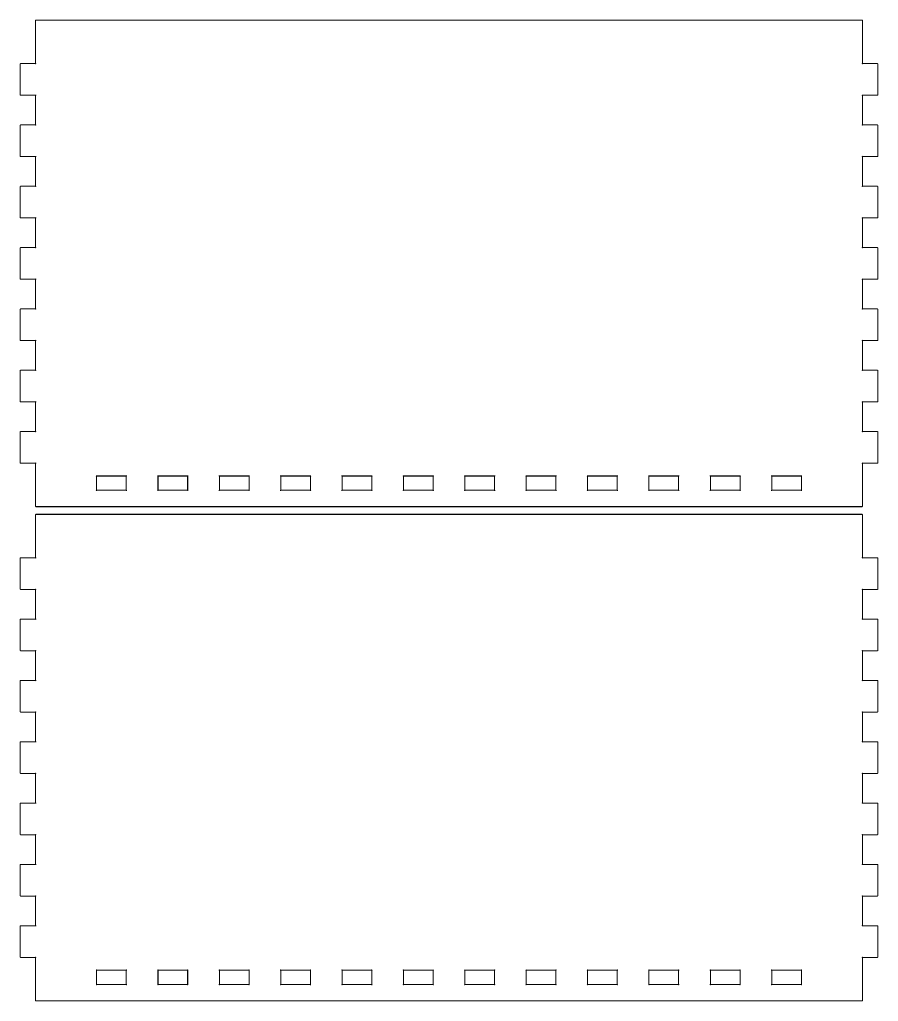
# Model space of a CAD drawing. Extents: x 10 to 427, y 10 to 383.
# Drawn here: x 259.1 to 427, y 21.6 to 213.7 of the extents above; entities that cross this region are included whole.
import ezdxf

# ---------------------------------------------------------------- set-up
doc = ezdxf.new("R2010")
doc.units = 0
doc.layers.get('0').update_dxf_attribs({"linetype": 'CONTINUOUS'})

msp = doc.modelspace()

# ---------------------------------------------------------------- linework, layer by layer
at = {"color": 0, "const_width": 0.2}
for points in [[(262.3, 118.4), (423.799, 118.4), (423.817, 118.4), (423.87, 118.43), (423.901, 118.484), (423.901, 118.5), (423.901, 126.901), (423.901, 126.912), (423.884, 126.944), (423.863, 126.938), (423.855, 126.916), (423.887, 126.901), (423.901, 126.901), (426.801, 126.901), (426.819, 126.901), (426.872, 126.93), (426.9, 126.983), (426.9, 127), (426.9, 133), (426.9, 133.018), (426.872, 133.07), (426.819, 133.099), (426.801, 133.099), (423.901, 133.099), (423.887, 133.099), (423.855, 133.085), (423.863, 133.062), (423.884, 133.058), (423.901, 133.09), (423.901, 133.099), (423.901, 138.899), (423.901, 138.91), (423.884, 138.942), (423.863, 138.938), (423.855, 138.914), (423.887, 138.899), (423.901, 138.899), (426.801, 138.899), (426.819, 138.899), (426.872, 138.93), (426.9, 138.984), (426.9, 139), (426.9, 145), (426.9, 145.018), (426.872, 145.072), (426.819, 145.101), (426.801, 145.101), (423.901, 145.101), (423.887, 145.101), (423.855, 145.087), (423.863, 145.063), (423.884, 145.059), (423.901, 145.091), (423.901, 145.101), (423.901, 150.899), (423.901, 150.91), (423.884, 150.942), (423.863, 150.938), (423.855, 150.914), (423.887, 150.899), (423.901, 150.899), (426.801, 150.899), (426.819, 150.899), (426.872, 150.93), (426.9, 150.983), (426.9, 151), (426.9, 157), (426.9, 157.018), (426.872, 157.071), (426.819, 157.1), (426.801, 157.1), (423.901, 157.1), (423.887, 157.1), (423.855, 157.087), (423.863, 157.063), (423.884, 157.059), (423.901, 157.091), (423.901, 157.1), (423.901, 162.901), (423.901, 162.912), (423.884, 162.943), (423.863, 162.938), (423.855, 162.916), (423.887, 162.901), (423.901, 162.901), (426.801, 162.901), (426.819, 162.901), (426.872, 162.93), (426.9, 162.983), (426.9, 163), (426.9, 169), (426.9, 169.018), (426.872, 169.072), (426.819, 169.1), (426.801, 169.1), (423.901, 169.1), (423.887, 169.1), (423.855, 169.087), (423.863, 169.063), (423.884, 169.059), (423.901, 169.091), (423.901, 169.1), (423.901, 174.901), (423.901, 174.912), (423.884, 174.943), (423.863, 174.938), (423.855, 174.916), (423.887, 174.901), (423.901, 174.901), (426.801, 174.901), (426.819, 174.901), (426.872, 174.929), (426.9, 174.983), (426.9, 175), (426.9, 181), (426.9, 181.018), (426.872, 181.071), (426.819, 181.1), (426.801, 181.1), (423.901, 181.1), (423.887, 181.1), (423.855, 181.086), (423.863, 181.063), (423.884, 181.059), (423.901, 181.091), (423.901, 181.1), (423.901, 186.901), (423.901, 186.912), (423.884, 186.943), (423.863, 186.938), (423.855, 186.916), (423.887, 186.901), (423.901, 186.901), (426.801, 186.901), (426.819, 186.901), (426.872, 186.93), (426.9, 186.983), (426.9, 187), (426.9, 193), (426.9, 193.018), (426.872, 193.071), (426.819, 193.1), (426.801, 193.1), (423.901, 193.1), (423.887, 193.1), (423.855, 193.087), (423.863, 193.063), (423.884, 193.059), (423.901, 193.091), (423.901, 193.1), (423.901, 198.901), (423.901, 198.912), (423.884, 198.943), (423.863, 198.938), (423.855, 198.916), (423.887, 198.901), (423.901, 198.901), (426.801, 198.901), (426.819, 198.901), (426.872, 198.93), (426.9, 198.983), (426.9, 199), (426.9, 205), (426.9, 205.018), (426.872, 205.071), (426.819, 205.1), (426.801, 205.1), (423.901, 205.1), (423.887, 205.1), (423.855, 205.087), (423.863, 205.063), (423.884, 205.059), (423.901, 205.091), (423.901, 205.1), (423.901, 213.499), (423.901, 213.517), (423.87, 213.571), (423.817, 213.6), (423.799, 213.6), (262.3, 213.6), (262.282, 213.6), (262.228, 213.571), (262.199, 213.517), (262.199, 213.499), (262.199, 205.1), (262.199, 205.091), (262.213, 205.059), (262.237, 205.063), (262.241, 205.087), (262.209, 205.1), (262.199, 205.1), (259.3, 205.1), (259.282, 205.1), (259.228, 205.071), (259.199, 205.018), (259.199, 205), (259.199, 199), (259.199, 198.983), (259.228, 198.93), (259.282, 198.901), (259.3, 198.901), (262.199, 198.901), (262.209, 198.901), (262.241, 198.916), (262.237, 198.938), (262.213, 198.943), (262.199, 198.912), (262.199, 198.901), (262.199, 193.1), (262.199, 193.091), (262.213, 193.059), (262.237, 193.063), (262.241, 193.087), (262.209, 193.1), (262.199, 193.1), (259.3, 193.1), (259.282, 193.1), (259.228, 193.071), (259.199, 193.018), (259.199, 193), (259.199, 187), (259.199, 186.983), (259.228, 186.93), (259.282, 186.901), (259.3, 186.901), (262.199, 186.901), (262.209, 186.901), (262.241, 186.916), (262.237, 186.938), (262.213, 186.943), (262.199, 186.912), (262.199, 186.901), (262.199, 181.1), (262.199, 181.091), (262.213, 181.059), (262.237, 181.063), (262.241, 181.086), (262.209, 181.1), (262.199, 181.1), (259.3, 181.1), (259.282, 181.1), (259.228, 181.071), (259.199, 181.018), (259.199, 181), (259.199, 175), (259.199, 174.983), (259.228, 174.929), (259.282, 174.901), (259.3, 174.901), (262.199, 174.901), (262.209, 174.901), (262.241, 174.916), (262.237, 174.938), (262.213, 174.943), (262.199, 174.912), (262.199, 174.901), (262.199, 169.1), (262.199, 169.091), (262.213, 169.059), (262.237, 169.063), (262.241, 169.087), (262.209, 169.1), (262.199, 169.1), (259.3, 169.1), (259.282, 169.1), (259.228, 169.072), (259.199, 169.018), (259.199, 169), (259.199, 163), (259.199, 162.983), (259.228, 162.93), (259.282, 162.901), (259.3, 162.901), (262.199, 162.901), (262.209, 162.901), (262.241, 162.916), (262.237, 162.938), (262.213, 162.943), (262.199, 162.912), (262.199, 162.901), (262.199, 157.1), (262.199, 157.091), (262.213, 157.059), (262.237, 157.063), (262.241, 157.087), (262.209, 157.1), (262.199, 157.1), (259.3, 157.1), (259.282, 157.1), (259.228, 157.071), (259.199, 157.018), (259.199, 157), (259.199, 151), (259.199, 150.983), (259.228, 150.93), (259.282, 150.899), (259.3, 150.899), (262.199, 150.899), (262.209, 150.899), (262.241, 150.914), (262.237, 150.938), (262.213, 150.942), (262.199, 150.91), (262.199, 150.899), (262.199, 145.101), (262.199, 145.091), (262.213, 145.059), (262.237, 145.063), (262.241, 145.087), (262.209, 145.101), (262.199, 145.101), (259.3, 145.101), (259.282, 145.101), (259.228, 145.072), (259.199, 145.018), (259.199, 145), (259.199, 139), (259.199, 138.984), (259.228, 138.93), (259.282, 138.899), (259.3, 138.899), (262.199, 138.899), (262.209, 138.899), (262.241, 138.914), (262.237, 138.938), (262.213, 138.942), (262.199, 138.91), (262.199, 138.899), (262.199, 133.099), (262.199, 133.09), (262.213, 133.058), (262.237, 133.062), (262.241, 133.085), (262.209, 133.099), (262.199, 133.099), (259.3, 133.099), (259.282, 133.099), (259.228, 133.07), (259.199, 133.018), (259.199, 133), (259.199, 127), (259.199, 126.983), (259.228, 126.93), (259.282, 126.901), (259.3, 126.901), (262.199, 126.901), (262.209, 126.901), (262.241, 126.916), (262.237, 126.938), (262.213, 126.944), (262.199, 126.912), (262.199, 126.901), (262.199, 118.5), (262.199, 118.484), (262.228, 118.43), (262.282, 118.4), (262.3, 118.4)], [(262.3, 21.7), (423.799, 21.7), (423.817, 21.7), (423.87, 21.7303), (423.901, 21.784), (423.901, 21.8006), (423.901, 30.1997), (423.901, 30.2107), (423.884, 30.2424), (423.863, 30.2383), (423.855, 30.2149), (423.887, 30.1997), (423.901, 30.1997), (426.801, 30.1997), (426.819, 30.1997), (426.872, 30.23), (426.9, 30.2838), (426.9, 30.3003), (426.9, 36.3001), (426.9, 36.3181), (426.872, 36.3707), (426.819, 36.3996), (426.801, 36.3996), (423.901, 36.3996), (423.887, 36.3996), (423.855, 36.3859), (423.863, 36.3622), (423.884, 36.3583), (423.901, 36.3897), (423.901, 36.3996), (423.901, 42.1996), (423.901, 42.2106), (423.884, 42.2423), (423.863, 42.2381), (423.855, 42.2148), (423.887, 42.1996), (423.901, 42.1996), (426.801, 42.1996), (426.819, 42.1996), (426.872, 42.23), (426.9, 42.2836), (426.9, 42.3002), (426.9, 48.3002), (426.9, 48.3182), (426.872, 48.3704), (426.819, 48.3993), (426.801, 48.3993), (423.901, 48.3993), (423.887, 48.3993), (423.855, 48.3856), (423.863, 48.3623), (423.884, 48.3581), (423.901, 48.3898), (423.901, 48.3993), (423.901, 54.1997), (423.901, 54.2107), (423.884, 54.2424), (423.863, 54.2382), (423.855, 54.2149), (423.887, 54.1997), (423.901, 54.1997), (426.801, 54.1997), (426.819, 54.1997), (426.872, 54.2301), (426.9, 54.2837), (426.9, 54.3003), (426.9, 60.3003), (426.9, 60.3179), (426.872, 60.3719), (426.819, 60.4008), (426.801, 60.4008), (423.901, 60.4008), (423.887, 60.4008), (423.855, 60.3871), (423.863, 60.3635), (423.884, 60.3596), (423.901, 60.3913), (423.901, 60.4008), (423.901, 66.1995), (423.901, 66.2107), (423.884, 66.2421), (423.863, 66.2383), (423.855, 66.2146), (423.887, 66.1995), (423.901, 66.1995), (426.801, 66.1995), (426.819, 66.1995), (426.872, 66.2298), (426.9, 66.2838), (426.9, 66.3004), (426.9, 72.3), (426.9, 72.318), (426.872, 72.3706), (426.819, 72.3995), (426.801, 72.3995), (423.901, 72.3995), (423.887, 72.3995), (423.855, 72.3858), (423.863, 72.3621), (423.884, 72.3579), (423.901, 72.3896), (423.901, 72.3995), (423.901, 78.1995), (423.901, 78.2105), (423.884, 78.2422), (423.863, 78.238), (423.855, 78.2147), (423.887, 78.1995), (423.901, 78.1995), (426.801, 78.1995), (426.819, 78.1995), (426.872, 78.2299), (426.9, 78.2835), (426.9, 78.3001), (426.9, 84.3001), (426.9, 84.3181), (426.872, 84.3703), (426.819, 84.3993), (426.801, 84.3993), (423.901, 84.3993), (423.887, 84.3993), (423.855, 84.3855), (423.863, 84.3622), (423.884, 84.358), (423.901, 84.3897), (423.901, 84.3993), (423.901, 90.1996), (423.901, 90.2106), (423.884, 90.2423), (423.863, 90.2381), (423.855, 90.2148), (423.887, 90.1996), (423.901, 90.1996), (426.801, 90.1996), (426.819, 90.1996), (426.872, 90.23), (426.9, 90.2836), (426.9, 90.3002), (426.9, 96.3002), (426.9, 96.3179), (426.872, 96.3718), (426.819, 96.4008), (426.801, 96.4008), (423.901, 96.4008), (423.887, 96.4008), (423.855, 96.387), (423.863, 96.3634), (423.884, 96.3595), (423.901, 96.3909), (423.901, 96.4008), (423.901, 102.199), (423.901, 102.21), (423.884, 102.242), (423.863, 102.238), (423.855, 102.215), (423.887, 102.199), (423.901, 102.199), (426.801, 102.199), (426.819, 102.199), (426.872, 102.23), (426.9, 102.284), (426.9, 102.3), (426.9, 108.3), (426.9, 108.318), (426.872, 108.372), (426.819, 108.401), (426.801, 108.401), (423.901, 108.401), (423.887, 108.401), (423.855, 108.387), (423.863, 108.363), (423.884, 108.359), (423.901, 108.391), (423.901, 108.401), (423.901, 116.8), (423.901, 116.818), (423.87, 116.871), (423.817, 116.9), (423.799, 116.9), (262.3, 116.9), (262.282, 116.9), (262.228, 116.871), (262.199, 116.818), (262.199, 116.8), (262.199, 108.401), (262.199, 108.391), (262.213, 108.359), (262.237, 108.363), (262.241, 108.387), (262.209, 108.401), (262.199, 108.401), (259.3, 108.401), (259.282, 108.401), (259.228, 108.372), (259.199, 108.318), (259.199, 108.3), (259.199, 102.3), (259.199, 102.284), (259.228, 102.23), (259.282, 102.199), (259.3, 102.199), (262.199, 102.199), (262.209, 102.199), (262.241, 102.215), (262.237, 102.238), (262.213, 102.242), (262.199, 102.21), (262.199, 102.199), (262.199, 96.4008), (262.199, 96.3909), (262.213, 96.3595), (262.237, 96.3634), (262.241, 96.387), (262.209, 96.4008), (262.199, 96.4008), (259.3, 96.4008), (259.282, 96.4008), (259.228, 96.3718), (259.199, 96.3179), (259.199, 96.3002), (259.199, 90.3002), (259.199, 90.2836), (259.228, 90.23), (259.282, 90.1996), (259.3, 90.1996), (262.199, 90.1996), (262.209, 90.1996), (262.241, 90.2148), (262.237, 90.2381), (262.213, 90.2423), (262.199, 90.2106), (262.199, 90.1996), (262.199, 84.3993), (262.199, 84.3897), (262.213, 84.358), (262.237, 84.3622), (262.241, 84.3855), (262.209, 84.3993), (262.199, 84.3993), (259.3, 84.3993), (259.282, 84.3993), (259.228, 84.3703), (259.199, 84.3181), (259.199, 84.3001), (259.199, 78.3001), (259.199, 78.2835), (259.228, 78.2299), (259.282, 78.1995), (259.3, 78.1995), (262.199, 78.1995), (262.209, 78.1995), (262.241, 78.2147), (262.237, 78.238), (262.213, 78.2422), (262.199, 78.2105), (262.199, 78.1995), (262.199, 72.3995), (262.199, 72.3896), (262.213, 72.3579), (262.237, 72.3621), (262.241, 72.3858), (262.209, 72.3995), (262.199, 72.3995), (259.3, 72.3995), (259.282, 72.3995), (259.228, 72.3706), (259.199, 72.318), (259.199, 72.3), (259.199, 66.3004), (259.199, 66.2838), (259.228, 66.2298), (259.282, 66.1995), (259.3, 66.1995), (262.199, 66.1995), (262.209, 66.1995), (262.241, 66.2146), (262.237, 66.2383), (262.213, 66.2421), (262.199, 66.2107), (262.199, 66.1995), (262.199, 60.4008), (262.199, 60.3913), (262.213, 60.3596), (262.237, 60.3635), (262.241, 60.3871), (262.209, 60.4008), (262.199, 60.4008), (259.3, 60.4008), (259.282, 60.4008), (259.228, 60.3719), (259.199, 60.3179), (259.199, 60.3003), (259.199, 54.3003), (259.199, 54.2837), (259.228, 54.2301), (259.282, 54.1997), (259.3, 54.1997), (262.199, 54.1997), (262.209, 54.1997), (262.241, 54.2149), (262.237, 54.2382), (262.213, 54.2424), (262.199, 54.2107), (262.199, 54.1997), (262.199, 48.3993), (262.199, 48.3898), (262.213, 48.3581), (262.237, 48.3623), (262.241, 48.3856), (262.209, 48.3993), (262.199, 48.3993), (259.3, 48.3993), (259.282, 48.3993), (259.228, 48.3704), (259.199, 48.3182), (259.199, 48.3002), (259.199, 42.3002), (259.199, 42.2836), (259.228, 42.23), (259.282, 42.1996), (259.3, 42.1996), (262.199, 42.1996), (262.209, 42.1996), (262.241, 42.2148), (262.237, 42.2381), (262.213, 42.2423), (262.199, 42.2106), (262.199, 42.1996), (262.199, 36.3996), (262.199, 36.3897), (262.213, 36.3583), (262.237, 36.3622), (262.241, 36.3859), (262.209, 36.3996), (262.199, 36.3996), (259.3, 36.3996), (259.282, 36.3996), (259.228, 36.3707), (259.199, 36.3181), (259.199, 36.3001), (259.199, 30.3003), (259.199, 30.2838), (259.228, 30.23), (259.282, 30.1997), (259.3, 30.1997), (262.199, 30.1997), (262.209, 30.1997), (262.241, 30.2149), (262.237, 30.2383), (262.213, 30.2424), (262.199, 30.2107), (262.199, 30.1997), (262.199, 21.8006), (262.199, 21.784), (262.228, 21.7303), (262.282, 21.7), (262.3, 21.7)]]:
    msp.add_lwpolyline(points, close=True, dxfattribs=at)
at = {"color": 5, "const_width": 0.2}
for points in [[(277.051, 121.599), (274.15, 121.599), (274.139, 121.599), (274.107, 121.586), (274.113, 121.562), (274.134, 121.558), (274.15, 121.59), (274.15, 121.599), (274.15, 124.4), (274.15, 124.411), (274.134, 124.442), (274.113, 124.438), (274.107, 124.415), (274.139, 124.4), (274.15, 124.4), (279.95, 124.4), (279.96, 124.4), (279.991, 124.415), (279.987, 124.438), (279.964, 124.442), (279.95, 124.411), (279.95, 124.4), (279.95, 121.599), (279.95, 121.59), (279.964, 121.558), (279.987, 121.562), (279.991, 121.586), (279.96, 121.599), (279.95, 121.599), (277.051, 121.599)], [(289.05, 121.599), (286.15, 121.599), (286.139, 121.599), (286.107, 121.586), (286.112, 121.562), (286.135, 121.558), (286.15, 121.59), (286.15, 121.599), (286.15, 124.4), (286.15, 124.411), (286.135, 124.442), (286.112, 124.438), (286.107, 124.415), (286.139, 124.4), (286.15, 124.4), (291.95, 124.4), (291.96, 124.4), (291.991, 124.415), (291.987, 124.438), (291.963, 124.442), (291.95, 124.411), (291.95, 124.4), (291.95, 121.599), (291.95, 121.59), (291.963, 121.558), (291.987, 121.562), (291.991, 121.586), (291.96, 121.599), (291.95, 121.599), (289.05, 121.599)], [(301.05, 121.599), (298.149, 121.599), (298.138, 121.599), (298.107, 121.586), (298.112, 121.562), (298.134, 121.558), (298.149, 121.59), (298.149, 121.599), (298.149, 124.4), (298.149, 124.411), (298.134, 124.442), (298.112, 124.438), (298.107, 124.415), (298.138, 124.4), (298.149, 124.4), (303.95, 124.4), (303.959, 124.4), (303.991, 124.415), (303.987, 124.438), (303.964, 124.442), (303.95, 124.411), (303.95, 124.4), (303.95, 121.599), (303.95, 121.59), (303.964, 121.558), (303.987, 121.562), (303.991, 121.586), (303.959, 121.599), (303.95, 121.599), (301.05, 121.599)], [(313.05, 121.599), (310.15, 121.599), (310.139, 121.599), (310.107, 121.586), (310.112, 121.562), (310.134, 121.558), (310.15, 121.59), (310.15, 121.599), (310.15, 124.4), (310.15, 124.411), (310.134, 124.442), (310.112, 124.438), (310.107, 124.415), (310.139, 124.4), (310.15, 124.4), (315.95, 124.4), (315.959, 124.4), (315.991, 124.415), (315.987, 124.438), (315.964, 124.442), (315.95, 124.411), (315.95, 124.4), (315.95, 121.599), (315.95, 121.59), (315.964, 121.558), (315.987, 121.562), (315.991, 121.586), (315.959, 121.599), (315.95, 121.599), (313.05, 121.599)], [(325.05, 121.599), (322.15, 121.599), (322.138, 121.599), (322.107, 121.586), (322.112, 121.562), (322.134, 121.558), (322.15, 121.59), (322.15, 121.599), (322.15, 124.4), (322.15, 124.411), (322.134, 124.442), (322.112, 124.438), (322.107, 124.415), (322.138, 124.4), (322.15, 124.4), (327.95, 124.4), (327.959, 124.4), (327.991, 124.415), (327.987, 124.438), (327.963, 124.442), (327.95, 124.411), (327.95, 124.4), (327.95, 121.599), (327.95, 121.59), (327.963, 121.558), (327.987, 121.562), (327.991, 121.586), (327.959, 121.599), (327.95, 121.599), (325.05, 121.599)], [(337.05, 121.599), (334.149, 121.599), (334.138, 121.599), (334.107, 121.586), (334.112, 121.562), (334.134, 121.558), (334.149, 121.59), (334.149, 121.599), (334.149, 124.4), (334.149, 124.411), (334.134, 124.442), (334.112, 124.438), (334.107, 124.415), (334.138, 124.4), (334.149, 124.4), (339.95, 124.4), (339.959, 124.4), (339.991, 124.415), (339.987, 124.438), (339.963, 124.442), (339.95, 124.411), (339.95, 124.4), (339.95, 121.599), (339.95, 121.59), (339.963, 121.558), (339.987, 121.562), (339.991, 121.586), (339.959, 121.599), (339.95, 121.599), (337.05, 121.599)], [(349.05, 121.599), (346.151, 121.599), (346.14, 121.599), (346.108, 121.586), (346.112, 121.562), (346.136, 121.558), (346.151, 121.59), (346.151, 121.599), (346.151, 124.4), (346.151, 124.411), (346.136, 124.442), (346.112, 124.438), (346.108, 124.415), (346.14, 124.4), (346.151, 124.4), (351.949, 124.4), (351.959, 124.4), (351.991, 124.415), (351.987, 124.438), (351.963, 124.442), (351.949, 124.411), (351.949, 124.4), (351.949, 121.599), (351.949, 121.59), (351.963, 121.558), (351.987, 121.562), (351.991, 121.586), (351.959, 121.599), (351.949, 121.599), (349.05, 121.599)], [(361.05, 121.599), (358.151, 121.599), (358.14, 121.599), (358.108, 121.586), (358.112, 121.562), (358.133, 121.558), (358.151, 121.59), (358.151, 121.599), (358.151, 124.4), (358.151, 124.411), (358.133, 124.442), (358.112, 124.438), (358.108, 124.415), (358.14, 124.4), (358.151, 124.4), (363.95, 124.4), (363.961, 124.4), (363.993, 124.415), (363.986, 124.438), (363.964, 124.442), (363.95, 124.411), (363.95, 124.4), (363.95, 121.599), (363.95, 121.59), (363.964, 121.558), (363.986, 121.562), (363.993, 121.586), (363.961, 121.599), (363.95, 121.599), (361.05, 121.599)], [(373.048, 121.599), (370.149, 121.599), (370.138, 121.599), (370.106, 121.586), (370.113, 121.562), (370.134, 121.558), (370.149, 121.59), (370.149, 121.599), (370.149, 124.4), (370.149, 124.411), (370.134, 124.442), (370.113, 124.438), (370.106, 124.415), (370.138, 124.4), (370.149, 124.4), (375.948, 124.4), (375.959, 124.4), (375.991, 124.415), (375.987, 124.438), (375.962, 124.442), (375.948, 124.411), (375.948, 124.4), (375.948, 121.599), (375.948, 121.59), (375.962, 121.558), (375.987, 121.562), (375.991, 121.586), (375.959, 121.599), (375.948, 121.599), (373.048, 121.599)], [(385.05, 121.599), (382.15, 121.599), (382.139, 121.599), (382.108, 121.586), (382.111, 121.562), (382.136, 121.558), (382.15, 121.59), (382.15, 121.599), (382.15, 124.4), (382.15, 124.411), (382.136, 124.442), (382.111, 124.438), (382.108, 124.415), (382.139, 124.4), (382.15, 124.4), (387.95, 124.4), (387.96, 124.4), (387.992, 124.415), (387.985, 124.438), (387.964, 124.442), (387.95, 124.411), (387.95, 124.4), (387.95, 121.599), (387.95, 121.59), (387.964, 121.558), (387.985, 121.562), (387.992, 121.586), (387.96, 121.599), (387.95, 121.599), (385.05, 121.599)], [(397.051, 121.599), (394.152, 121.599), (394.141, 121.599), (394.109, 121.586), (394.113, 121.562), (394.134, 121.558), (394.152, 121.59), (394.152, 121.599), (394.152, 124.4), (394.152, 124.411), (394.134, 124.442), (394.113, 124.438), (394.109, 124.415), (394.141, 124.4), (394.152, 124.4), (399.951, 124.4), (399.962, 124.4), (399.994, 124.415), (399.986, 124.438), (399.965, 124.442), (399.951, 124.411), (399.951, 124.4), (399.951, 121.599), (399.951, 121.59), (399.965, 121.558), (399.986, 121.562), (399.994, 121.586), (399.962, 121.599), (399.951, 121.599), (397.051, 121.599)], [(409.049, 121.599), (406.15, 121.599), (406.139, 121.599), (406.107, 121.586), (406.111, 121.562), (406.135, 121.558), (406.15, 121.59), (406.15, 121.599), (406.15, 124.4), (406.15, 124.411), (406.135, 124.442), (406.111, 124.438), (406.107, 124.415), (406.139, 124.4), (406.15, 124.4), (411.949, 124.4), (411.96, 124.4), (411.992, 124.415), (411.988, 124.438), (411.963, 124.442), (411.949, 124.411), (411.949, 124.4), (411.949, 121.599), (411.949, 121.59), (411.963, 121.558), (411.988, 121.562), (411.992, 121.586), (411.96, 121.599), (411.949, 121.599), (409.049, 121.599)], [(277.051, 24.8998), (274.15, 24.8998), (274.139, 24.8998), (274.107, 24.886), (274.113, 24.8626), (274.134, 24.8584), (274.15, 24.8901), (274.15, 24.8998), (274.15, 27.6999), (274.15, 27.711), (274.134, 27.7427), (274.113, 27.7385), (274.107, 27.7151), (274.139, 27.6999), (274.15, 27.6999), (279.95, 27.6999), (279.96, 27.6999), (279.991, 27.7151), (279.987, 27.7385), (279.964, 27.7427), (279.95, 27.711), (279.95, 27.6999), (279.95, 24.8998), (279.95, 24.8901), (279.964, 24.8584), (279.987, 24.8626), (279.991, 24.886), (279.96, 24.8998), (279.95, 24.8998), (277.051, 24.8998)], [(289.05, 24.8998), (286.15, 24.8998), (286.139, 24.8998), (286.107, 24.886), (286.112, 24.8626), (286.135, 24.8584), (286.15, 24.8901), (286.15, 24.8998), (286.15, 27.6999), (286.15, 27.711), (286.135, 27.7427), (286.112, 27.7385), (286.107, 27.7151), (286.139, 27.6999), (286.15, 27.6999), (291.95, 27.6999), (291.96, 27.6999), (291.991, 27.7151), (291.987, 27.7385), (291.963, 27.7427), (291.95, 27.711), (291.95, 27.6999), (291.95, 24.8998), (291.95, 24.8901), (291.963, 24.8584), (291.987, 24.8626), (291.991, 24.886), (291.96, 24.8998), (291.95, 24.8998), (289.05, 24.8998)], [(301.05, 24.8998), (298.149, 24.8998), (298.138, 24.8998), (298.107, 24.886), (298.112, 24.8626), (298.134, 24.8584), (298.149, 24.8901), (298.149, 24.8998), (298.149, 27.6999), (298.149, 27.711), (298.134, 27.7427), (298.112, 27.7385), (298.107, 27.7151), (298.138, 27.6999), (298.149, 27.6999), (303.95, 27.6999), (303.959, 27.6999), (303.991, 27.7151), (303.987, 27.7385), (303.964, 27.7427), (303.95, 27.711), (303.95, 27.6999), (303.95, 24.8998), (303.95, 24.8901), (303.964, 24.8584), (303.987, 24.8626), (303.991, 24.886), (303.959, 24.8998), (303.95, 24.8998), (301.05, 24.8998)], [(313.05, 24.8998), (310.15, 24.8998), (310.139, 24.8998), (310.107, 24.886), (310.112, 24.8626), (310.134, 24.8584), (310.15, 24.8901), (310.15, 24.8998), (310.15, 27.6999), (310.15, 27.711), (310.134, 27.7427), (310.112, 27.7385), (310.107, 27.7151), (310.139, 27.6999), (310.15, 27.6999), (315.95, 27.6999), (315.959, 27.6999), (315.991, 27.7151), (315.987, 27.7385), (315.964, 27.7427), (315.95, 27.711), (315.95, 27.6999), (315.95, 24.8998), (315.95, 24.8901), (315.964, 24.8584), (315.987, 24.8626), (315.991, 24.886), (315.959, 24.8998), (315.95, 24.8998), (313.05, 24.8998)], [(325.05, 24.8998), (322.15, 24.8998), (322.138, 24.8998), (322.107, 24.886), (322.112, 24.8626), (322.134, 24.8584), (322.15, 24.8901), (322.15, 24.8998), (322.15, 27.6999), (322.15, 27.711), (322.134, 27.7427), (322.112, 27.7385), (322.107, 27.7151), (322.138, 27.6999), (322.15, 27.6999), (327.95, 27.6999), (327.959, 27.6999), (327.991, 27.7151), (327.987, 27.7385), (327.963, 27.7427), (327.95, 27.711), (327.95, 27.6999), (327.95, 24.8998), (327.95, 24.8901), (327.963, 24.8584), (327.987, 24.8626), (327.991, 24.886), (327.959, 24.8998), (327.95, 24.8998), (325.05, 24.8998)], [(337.05, 24.8998), (334.149, 24.8998), (334.138, 24.8998), (334.107, 24.886), (334.112, 24.8626), (334.134, 24.8584), (334.149, 24.8901), (334.149, 24.8998), (334.149, 27.6999), (334.149, 27.711), (334.134, 27.7427), (334.112, 27.7385), (334.107, 27.7151), (334.138, 27.6999), (334.149, 27.6999), (339.95, 27.6999), (339.959, 27.6999), (339.991, 27.7151), (339.987, 27.7385), (339.963, 27.7427), (339.95, 27.711), (339.95, 27.6999), (339.95, 24.8998), (339.95, 24.8901), (339.963, 24.8584), (339.987, 24.8626), (339.991, 24.886), (339.959, 24.8998), (339.95, 24.8998), (337.05, 24.8998)], [(349.05, 24.8998), (346.151, 24.8998), (346.14, 24.8998), (346.108, 24.886), (346.112, 24.8626), (346.136, 24.8584), (346.151, 24.8901), (346.151, 24.8998), (346.151, 27.6999), (346.151, 27.711), (346.136, 27.7427), (346.112, 27.7385), (346.108, 27.7151), (346.14, 27.6999), (346.151, 27.6999), (351.949, 27.6999), (351.959, 27.6999), (351.991, 27.7151), (351.987, 27.7385), (351.963, 27.7427), (351.949, 27.711), (351.949, 27.6999), (351.949, 24.8998), (351.949, 24.8901), (351.963, 24.8584), (351.987, 24.8626), (351.991, 24.886), (351.959, 24.8998), (351.949, 24.8998), (349.05, 24.8998)], [(361.05, 24.8998), (358.151, 24.8998), (358.14, 24.8998), (358.108, 24.886), (358.112, 24.8626), (358.133, 24.8584), (358.151, 24.8901), (358.151, 24.8998), (358.151, 27.6999), (358.151, 27.711), (358.133, 27.7427), (358.112, 27.7385), (358.108, 27.7151), (358.14, 27.6999), (358.151, 27.6999), (363.95, 27.6999), (363.961, 27.6999), (363.993, 27.7151), (363.986, 27.7385), (363.964, 27.7427), (363.95, 27.711), (363.95, 27.6999), (363.95, 24.8998), (363.95, 24.8901), (363.964, 24.8584), (363.986, 24.8626), (363.993, 24.886), (363.961, 24.8998), (363.95, 24.8998), (361.05, 24.8998)], [(373.048, 24.8998), (370.149, 24.8998), (370.138, 24.8998), (370.106, 24.886), (370.113, 24.8626), (370.134, 24.8584), (370.149, 24.8901), (370.149, 24.8998), (370.149, 27.6999), (370.149, 27.711), (370.134, 27.7427), (370.113, 27.7385), (370.106, 27.7151), (370.138, 27.6999), (370.149, 27.6999), (375.948, 27.6999), (375.959, 27.6999), (375.991, 27.7151), (375.987, 27.7385), (375.962, 27.7427), (375.948, 27.711), (375.948, 27.6999), (375.948, 24.8998), (375.948, 24.8901), (375.962, 24.8584), (375.987, 24.8626), (375.991, 24.886), (375.959, 24.8998), (375.948, 24.8998), (373.048, 24.8998)], [(385.05, 24.8998), (382.15, 24.8998), (382.139, 24.8998), (382.108, 24.886), (382.111, 24.8626), (382.136, 24.8584), (382.15, 24.8901), (382.15, 24.8998), (382.15, 27.6999), (382.15, 27.711), (382.136, 27.7427), (382.111, 27.7385), (382.108, 27.7151), (382.139, 27.6999), (382.15, 27.6999), (387.95, 27.6999), (387.96, 27.6999), (387.992, 27.7151), (387.985, 27.7385), (387.964, 27.7427), (387.95, 27.711), (387.95, 27.6999), (387.95, 24.8998), (387.95, 24.8901), (387.964, 24.8584), (387.985, 24.8626), (387.992, 24.886), (387.96, 24.8998), (387.95, 24.8998), (385.05, 24.8998)], [(397.051, 24.8998), (394.152, 24.8998), (394.141, 24.8998), (394.109, 24.886), (394.113, 24.8626), (394.134, 24.8584), (394.152, 24.8901), (394.152, 24.8998), (394.152, 27.6999), (394.152, 27.711), (394.134, 27.7427), (394.113, 27.7385), (394.109, 27.7151), (394.141, 27.6999), (394.152, 27.6999), (399.951, 27.6999), (399.962, 27.6999), (399.994, 27.7151), (399.986, 27.7385), (399.965, 27.7427), (399.951, 27.711), (399.951, 27.6999), (399.951, 24.8998), (399.951, 24.8901), (399.965, 24.8584), (399.986, 24.8626), (399.994, 24.886), (399.962, 24.8998), (399.951, 24.8998), (397.051, 24.8998)], [(409.049, 24.8998), (406.15, 24.8998), (406.139, 24.8998), (406.107, 24.886), (406.111, 24.8626), (406.135, 24.8584), (406.15, 24.8901), (406.15, 24.8998), (406.15, 27.6999), (406.15, 27.711), (406.135, 27.7427), (406.111, 27.7385), (406.107, 27.7151), (406.139, 27.6999), (406.15, 27.6999), (411.949, 27.6999), (411.96, 27.6999), (411.992, 27.7151), (411.988, 27.7385), (411.963, 27.7427), (411.949, 27.711), (411.949, 27.6999), (411.949, 24.8998), (411.949, 24.8901), (411.963, 24.8584), (411.988, 24.8626), (411.992, 24.886), (411.96, 24.8998), (411.949, 24.8998), (409.049, 24.8998)]]:
    msp.add_lwpolyline(points, close=True, dxfattribs=at)

doc.saveas('drawing.dxf')
